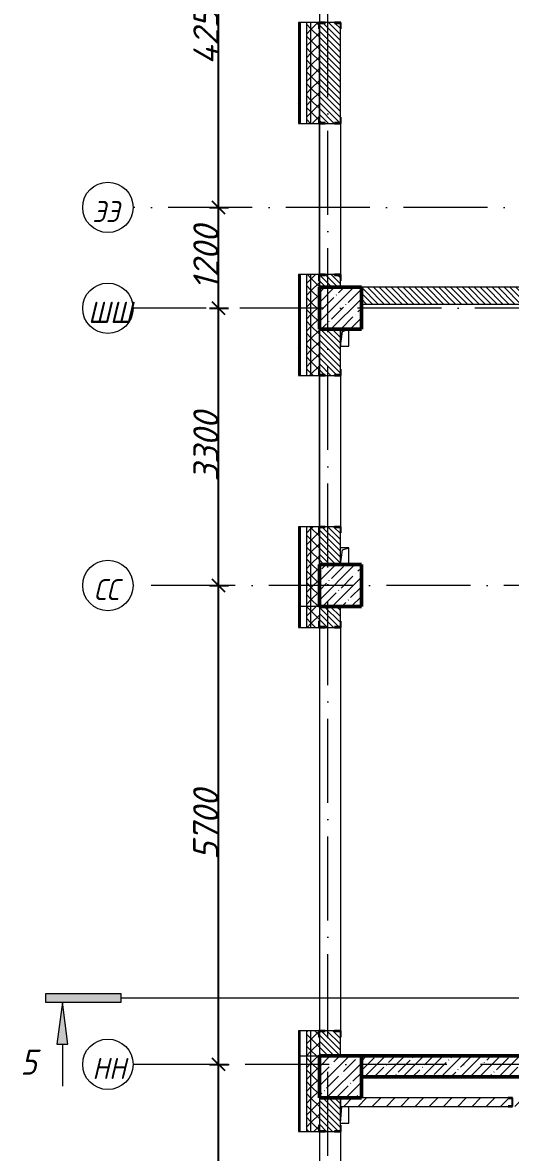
# Model space of a CAD drawing. Header units: millimetres. Extents: x -537608 to 253996, y -217170 to 186033.
# Drawn here: x -184669 to -178860, y 161073 to 174521 of the extents above; entities that cross this region are included whole.
import ezdxf

# ---------------------------------------------------------------- set-up
doc = ezdxf.new("R2010")
doc.units = ezdxf.units.MM
doc.linetypes.add('50_200_ШТРИХ_1Т_ш5_п1_п1_', pattern=[1400, 1000, -200, 0, -200])
for name, color, linetype, lineweight in [('A-____-____-DIMS', 7, 'Continuous', 9), ('A-GENM-____-MCUT', 7, 'Continuous', 25), ('A-GENM-____-OTLN', 7, 'Continuous', 9), ('A-GENM-____-OTLN-1', 7, 'Continuous', 25), ('A-WALL-____-MCUT', 7, 'Continuous', 13), ('A-WALL-____-MCUT-1', 7, 'Continuous', 9), ('A-WALL-____-MCUT-2', 7, 'Continuous', 50), ('A-WALL-____-OTLN', 7, 'Continuous', 9), ('A-WALL-____-PATT-1', 7, 'Continuous', 9), ('A-WALL-FNSH-MCUT-1', 7, 'Continuous', 9), ('G-____-____-SYMB', 7, 'Continuous', 9), ('S-COLS-____-MCUT', 7, 'Continuous', 50), ('S-COLS-____-OTLN', 7, 'Continuous', 9), ('S-GRID-____-IDEN', 7, 'Continuous', 9), ('S-GRID-____-OTLN-1', 7, '50_200_ШТРИХ_1Т_ш5_п1_п1_', 9)]:
    doc.layers.add(name, color=color, linetype=linetype, lineweight=lineweight)
doc.layers.add('G-____-____-SYMB-1', color=9, linetype='Continuous', lineweight=9, true_color=0x808080)
doc.styles.add('ISOCPEUR_I', font='isocpeui.ttf', dxfattribs={"height": 300})
doc.styles.add('ISOCPEUR_I_10', font='isocpeui.ttf', dxfattribs={"width": 0.9, "height": 180})
doc.styles.add('ISOCPEUR_I_9', font='isocpeui.ttf', dxfattribs={"width": 0.9, "height": 250})
doc.dimstyles.new('ISO-2_5_0_9К_БОЛЬШОЙ_ОСИ', dxfattribs={"dimscale": 304.8, "dimtxt": 248.995294, "dimasz": 0.492126, "dimexe": 0.393701, "dimexo": 0, "dimgap": 0, "dimtad": 1, "dimdec": 0, "dimzin": 0, "dimdsep": 46, "dimtxsty": 'ISOCPEUR_I', "dimblk1": 'OBLIQUE', "dimblk2": 'OBLIQUE', "dimsah": 1, "dimcen": 0.09, "dimdle": 0.393701, "dimazin": 0, "dimtfac": 1, "dimtdec": 4, "dimtix": 1, "dimtmove": 0, "dimatfit": 3, "dimfxl": 1, "dimtvp": 1, "dimtolj": 1, "dimtzin": 0, "dimarcsym": 2})
pattern_1 = [(135, (-178684.97, 94540.114), (-35.35534, -35.35534), [])]
pattern_2 = [(45, (-178684.97, 94540.11), (-70.71068, 70.71068), []), (135, (-178684.97, 94540.11), (-70.71068, -70.71068), [])]
pattern_3 = [(45, (-178684.97, 94540.11), (-85.53659, 85.53659), []), (45, (-178627.95, 94540.11), (-85.53659, 85.53659), [])]

# ---------------------------------------------------------------- blocks, each defined once
blk = doc.blocks.new('BSC_Колонна _Прямоугольная - 500х500-V23-АР1_План отверстий 3 этажа в осях 1-64_Ю-ЯЯ')
at = {"layer": 'S-COLS-____-OTLN'}
h = blk.add_hatch(dxfattribs=at)
h.set_pattern_fill('FP_30', color=256, style=0, pattern_type=2)
h.set_pattern_definition([(45, (2200, -67431.04), (-114.04925, 114.04925), []), (45, (2314.05, -67431.04), (-114.04925, 114.04925), [201.613, -40.323, 3.353, -36.97])])
h.paths.add_polyline_path([(-250, -250), (250, -250), (250, 250), (-250, 250)], flags=0)
at = {"layer": 'S-COLS-____-MCUT'}
for p, q in [((250, 250), (-250, 250)), ((-250, 250), (-250, -250)), ((250, -250), (250, 250)), ((-250, -250), (250, -250))]:
    blk.add_line(p, q, dxfattribs=at)
blk = doc.blocks.new('BSC_Колонна _Прямоугольная - 500х500-V26-АР1_План отверстий 3 этажа в осях 1-64_Ю-ЯЯ')
at = {"layer": 'S-COLS-____-OTLN'}
h = blk.add_hatch(dxfattribs=at)
h.set_pattern_fill('FP_33', color=256, style=0, pattern_type=2)
h.set_pattern_definition([(45, (2200, -76581.04), (-114.04925, 114.04925), []), (45, (2314.05, -76581.04), (-114.04925, 114.04925), [201.613, -40.323, 3.353, -36.97])])
h.paths.add_polyline_path([(-250, -250), (250, -250), (250, 250), (-250, 250), (-250, 16)], flags=0)
at = {"layer": 'S-COLS-____-MCUT'}
for p, q in [((250, 250), (-250, 250)), ((-250, 250), (-250, -250)), ((250, -250), (250, 250)), ((-250, -250), (250, -250))]:
    blk.add_line(p, q, dxfattribs=at)
blk = doc.blocks.new('BSC_Колонна _Прямоугольная - 500х500-V32-АР1_План отверстий 3 этажа в осях 1-64_Ю-ЯЯ')
at = {"layer": 'S-COLS-____-OTLN'}
h = blk.add_hatch(dxfattribs=at)
h.set_pattern_fill('FP_39', color=256, style=0, pattern_type=2)
h.set_pattern_definition([(45, (2200, -73281.04), (-114.04925, 114.04925), []), (45, (2314.05, -73281.04), (-114.04925, 114.04925), [201.613, -40.323, 3.353, -36.97])])
h.paths.add_polyline_path([(-250, -250), (250, -250), (250, 250), (-250, 250), (-250, 87)], flags=0)
at = {"layer": 'S-COLS-____-MCUT'}
for p, q in [((250, 250), (-250, 250)), ((-250, 250), (-250, -250)), ((250, -250), (250, 250)), ((-250, -250), (250, -250))]:
    blk.add_line(p, q, dxfattribs=at)
blk = doc.blocks.new('Фахверк_СКБ_Уголок - 250_2700-27497298-АР1_План отверстий 3 этажа в осях 1-64_Ю-ЯЯ')
at = {"layer": 'A-GENM-____-MCUT'}
for p, q in [((200, 181), (125, 181)), ((125, 181), (125, 106)), ((131, 106), (131, 175)), ((131, 175), (200, 175)), ((200, 175), (200, 181)), ((125, 106), (131, 106)), ((131, -6), (125, -6)), ((125, -6), (125, -81)), ((125, -81), (200, -81)), ((131, -75), (131, -6)), ((200, -75), (131, -75)), ((200, -81), (200, -75))]:
    blk.add_line(p, q, dxfattribs=at)
blk = doc.blocks.new('Фахверк_СКБ_Уголок - 250_2700_1-27501432-АР1_План отверстий 3 этажа в осях 1-64_Ю-ЯЯ')
at = {"layer": 'A-GENM-____-MCUT'}
for p, q in [((200, 181), (125, 181)), ((125, 181), (125, 106)), ((131, 106), (131, 175)), ((131, 175), (200, 175)), ((200, 175), (200, 181)), ((125, 106), (131, 106)), ((131, -6), (125, -6)), ((125, -6), (125, -81)), ((125, -81), (200, -81)), ((131, -75), (131, -6)), ((200, -75), (131, -75)), ((200, -81), (200, -75))]:
    blk.add_line(p, q, dxfattribs=at)
blk = doc.blocks.new('154_Фахверк_СКБ_Швеллер - Тип_100_3960-28515445-АР1_План отверстий 3 этажа в осях 1-64_Ю-ЯЯ')
at = {"layer": 'A-GENM-____-MCUT'}
for p, q in [((175, 50), (125, 50)), ((125, 50), (125, -50)), ((128, 47), (175, 47)), ((128, -47), (128, 47)), ((175, 47), (175, 50)), ((125, -50), (175, -50)), ((175, -47), (128, -47)), ((175, -50), (175, -47))]:
    blk.add_line(p, q, dxfattribs=at)
blk = doc.blocks.new('AR_Отверстие прямоугольное _в плите_ - AR_Отверстие прямоугольное _в плите_-30510814-АР1_План отверстий 3 этажа в осях 1-64_Ю-ЯЯ')
at = {"layer": 'A-GENM-____-OTLN'}
for p, q in [((-50, -150), (-32, 50)), ((50, -150), (50, 50)), ((-50, -150), (50, -150))]:
    blk.add_line(p, q, dxfattribs=at)
blk = doc.blocks.new('AR_Отверстие прямоугольное _в плите_ - AR_Отверстие прямоугольное _в плите_-V176-АР1_План отверстий 3 этажа в осях 1-64_Ю-ЯЯ')
at = {"layer": 'A-GENM-____-OTLN'}
for p, q in [((-50, 100), (-50, -100)), ((-50, -100), (-25, 75)), ((-25, 75), (50, 100)), ((50, -100), (50, 100)), ((-50, -100), (50, -100))]:
    blk.add_line(p, q, dxfattribs=at)
blk = doc.blocks.new('AR_Отверстие прямоугольное _в плите_ - AR_Отверстие прямоугольное _в плите_-V179-АР1_План отверстий 3 этажа в осях 1-64_Ю-ЯЯ')
at = {"layer": 'A-GENM-____-OTLN'}
for p, q in [((50, 100), (-50, 100)), ((-50, -100), (-25, 75)), ((-25, 75), (50, 100)), ((50, -100), (50, 100))]:
    blk.add_line(p, q, dxfattribs=at)
blk = doc.blocks.new('Ось сетки - Круг_Ø6_00__ISO-2_5_0_9K_-25732049-АР1_План отверстий 3 этажа в осях 1-64_Ю-ЯЯ')
at = {"layer": 'S-GRID-____-IDEN'}
blk.add_circle((0, 0), 3, dxfattribs=at)
blk = doc.blocks.new('Разрез - Заголовок разреза-10218885-АР1_План отверстий 3 этажа в осях 1-64_Ю-ЯЯ')
at = {"layer": 'G-____-____-SYMB'}
for points in [[(0, 0.5), (0, -0.5), (-9, -0.5), (-9, 0.5)], [(-6.34, -5.5), (-7.66, -5.5), (-7, -0.5)]]:
    blk.add_hatch(color=256, dxfattribs=at).paths.add_polyline_path(points, flags=0)
for p, q in [((0, 0.5), (-9, 0.5)), ((-9, 0.5), (-9, -0.5)), ((0, -0.5), (0, 0.5)), ((-9, -0.5), (0, -0.5)), ((-7, -0.5), (-7.66, -5.5)), ((-6.34, -5.5), (-7, -0.5)), ((-7.66, -5.5), (-6.34, -5.5)), ((-7, -5.5), (-7, -10.5))]:
    blk.add_line(p, q, dxfattribs=at)
blk = doc.blocks.new('_Oblique')
at = {"color": 0, "linetype": 'ByBlock', "lineweight": -2}
blk.add_line((-0.5, -0.5), (0.5, 0.5), dxfattribs=at)
blk = doc.blocks.new('*D943')
at = {"layer": 'A-____-____-DIMS', "color": 0, "lineweight": -2, "transparency": 16777216}
for p, q in [((-182336, 157501), (-182336, 162241)), ((-182442, 162121), (-182216, 162121)), ((-182442, 157621), (-182216, 157621))]:
    blk.add_line(p, q, dxfattribs=at)
at = {"layer": 'Defpoints', "color": 0, "transparency": 16777216}
for p in [(-182442, 162121), (-182336, 162121), (-182442, 157621)]:
    blk.add_point(p, dxfattribs=at)
at = {"layer": 'A-____-____-DIMS', "color": 0, "lineweight": -2, "transparency": 16777216, "xscale": 150, "yscale": 150, "zscale": 150}
for p, rotation in [((-182336, 162121), 90), ((-182336, 157621), 270)]:
    blk.add_blockref('_Oblique', p, dxfattribs=dict(at, rotation=rotation))
at = {"layer": 'A-____-____-DIMS', "color": 0, "transparency": 16777216, "insert": (-182486, 159871), "char_height": 300, "width": 781.46, "attachment_point": 5, "rotation": 90, "style": 'ISOCPEUR_I'}
blk.add_mtext('\\A1;4500', dxfattribs=at)
blk = doc.blocks.new('*D944')
at = {"layer": 'A-____-____-DIMS', "color": 0, "lineweight": -2, "transparency": 16777216}
for p, q in [((-182336, 162001), (-182336, 167941)), ((-182442, 167821), (-182216, 167821)), ((-182442, 162121), (-182216, 162121))]:
    blk.add_line(p, q, dxfattribs=at)
at = {"layer": 'Defpoints', "color": 0, "transparency": 16777216}
for p in [(-182442, 167821), (-182336, 167821), (-182442, 162121)]:
    blk.add_point(p, dxfattribs=at)
at = {"layer": 'A-____-____-DIMS', "color": 0, "lineweight": -2, "transparency": 16777216, "xscale": 150, "yscale": 150, "zscale": 150}
for p, rotation in [((-182336, 167821), 90), ((-182336, 162121), 270)]:
    blk.add_blockref('_Oblique', p, dxfattribs=dict(at, rotation=rotation))
at = {"layer": 'A-____-____-DIMS', "color": 0, "transparency": 16777216, "insert": (-182488, 164971), "char_height": 300, "width": 758.48, "attachment_point": 5, "rotation": 90, "style": 'ISOCPEUR_I'}
blk.add_mtext('\\A1;5700', dxfattribs=at)
blk = doc.blocks.new('*D945')
at = {"layer": 'A-____-____-DIMS', "color": 0, "lineweight": -2, "transparency": 16777216}
for p, q in [((-182336, 167701), (-182336, 171241)), ((-182442, 171121), (-182216, 171121)), ((-182442, 167821), (-182216, 167821))]:
    blk.add_line(p, q, dxfattribs=at)
at = {"layer": 'Defpoints', "color": 0, "transparency": 16777216}
for p in [(-182442, 171121), (-182336, 171121), (-182442, 167821)]:
    blk.add_point(p, dxfattribs=at)
at = {"layer": 'A-____-____-DIMS', "color": 0, "lineweight": -2, "transparency": 16777216, "xscale": 150, "yscale": 150, "zscale": 150}
for p, rotation in [((-182336, 171121), 90), ((-182336, 167821), 270)]:
    blk.add_blockref('_Oblique', p, dxfattribs=dict(at, rotation=rotation))
at = {"layer": 'A-____-____-DIMS', "color": 0, "transparency": 16777216, "insert": (-182486, 169471), "char_height": 300, "width": 758.48, "attachment_point": 5, "rotation": 90, "style": 'ISOCPEUR_I'}
blk.add_mtext('\\A1;3300', dxfattribs=at)
blk = doc.blocks.new('*D946')
at = {"layer": 'A-____-____-DIMS', "color": 0, "lineweight": -2, "transparency": 16777216}
for p, q in [((-182336, 171001), (-182336, 172441)), ((-182442, 172321), (-182216, 172321)), ((-182442, 171121), (-182216, 171121))]:
    blk.add_line(p, q, dxfattribs=at)
at = {"layer": 'Defpoints', "color": 0, "transparency": 16777216}
for p in [(-182442, 172321), (-182336, 172321), (-182442, 171121)]:
    blk.add_point(p, dxfattribs=at)
at = {"layer": 'A-____-____-DIMS', "color": 0, "lineweight": -2, "transparency": 16777216, "xscale": 150, "yscale": 150, "zscale": 150}
for p, rotation in [((-182336, 172321), 90), ((-182336, 171121), 270)]:
    blk.add_blockref('_Oblique', p, dxfattribs=dict(at, rotation=rotation))
at = {"layer": 'A-____-____-DIMS', "color": 0, "transparency": 16777216, "insert": (-182486, 171721), "char_height": 300, "width": 701.02, "attachment_point": 5, "rotation": 90, "style": 'ISOCPEUR_I'}
blk.add_mtext('\\A1;1200', dxfattribs=at)
blk = doc.blocks.new('*D947')
at = {"layer": 'A-____-____-DIMS', "color": 0, "lineweight": -2, "transparency": 16777216}
for p, q in [((-182336, 172201), (-182336, 176691)), ((-182442, 176571), (-182216, 176571)), ((-182442, 172321), (-182216, 172321))]:
    blk.add_line(p, q, dxfattribs=at)
at = {"layer": 'Defpoints', "color": 0, "transparency": 16777216}
for p in [(-182442, 176571), (-182336, 176571), (-182442, 172321)]:
    blk.add_point(p, dxfattribs=at)
at = {"layer": 'A-____-____-DIMS', "color": 0, "lineweight": -2, "transparency": 16777216, "xscale": 150, "yscale": 150, "zscale": 150}
for p, rotation in [((-182336, 176571), 90), ((-182336, 172321), 270)]:
    blk.add_blockref('_Oblique', p, dxfattribs=dict(at, rotation=rotation))
at = {"layer": 'A-____-____-DIMS', "color": 0, "transparency": 16777216, "insert": (-182486, 174446), "char_height": 300, "width": 781.46, "attachment_point": 5, "rotation": 90, "style": 'ISOCPEUR_I'}
blk.add_mtext('\\A1;4250', dxfattribs=at)

msp = doc.modelspace()

# ---------------------------------------------------------------- hatches: boundary and pattern name
at = {"layer": 'A-WALL-____-PATT-1'}
h = msp.add_hatch(dxfattribs=at)
h.set_pattern_fill('FP_6', color=256, style=0, pattern_type=2)
h.set_pattern_definition(pattern_3)
h.paths.add_polyline_path([(-181384.9702, 167401.1558), (-181364.9702, 167401.1558), (-181364.9702, 168521.1558), (-181384.9702, 168521.1558), (-181384.9702, 167908.4177)], flags=0)
h.paths.add_polyline_path([(-181364.9702, 170321.1558), (-181364.9702, 171521.1558), (-181384.9702, 171521.1558), (-181384.9702, 170321.1558)], flags=0)
h.paths.add_polyline_path([(-181364.9702, 173321.1558), (-181364.9702, 174521.1558), (-181384.9702, 174521.1558), (-181384.9702, 173321.1558)], flags=0)
h.paths.add_polyline_path([(-181384.9702, 176321.1558), (-181364.9702, 176321.1558), (-181364.9702, 177521.1558), (-181384.9702, 177521.1558)], flags=0)
h.paths.add_polyline_path([(-181384.9702, 179321.1558), (-181364.9702, 179321.1558), (-181364.9702, 180471.1558), (-181384.9702, 180471.1558)], flags=0)
h = msp.add_hatch(dxfattribs=at)
h.set_pattern_fill('FP_4', color=256, style=0, pattern_type=2)
h.set_pattern_definition(pattern_2)
h.paths.add_polyline_path([(-181234.9702, 167571.1558), (-181234.9702, 168521.1558), (-181284.9702, 168521.1558), (-181284.9702, 167571.1558)], flags=0)
h.paths.add_polyline_path([(-181234.9702, 170321.1558), (-181234.9702, 171521.1558), (-181284.9702, 171521.1558), (-181284.9702, 170321.1558)], flags=0)
h.paths.add_polyline_path([(-181284.9702, 173321.1558), (-181234.9702, 173321.1558), (-181234.9702, 174521.1558), (-181284.9702, 174521.1558), (-181284.9702, 174366.3581)], flags=0)
h.paths.add_polyline_path([(-181234.9702, 176321.1558), (-181234.9702, 177521.1558), (-181284.9702, 177521.1558), (-181284.9702, 176321.1558)], flags=0)
h.paths.add_polyline_path([(-181284.9702, 179321.1558), (-181234.9702, 179321.1558), (-181234.9702, 180371.1558), (-181284.9702, 180371.1558), (-181284.9702, 180017.056)], flags=0)
h = msp.add_hatch(dxfattribs=at)
h.set_pattern_fill('FP_4', color=256, style=0, pattern_type=2)
h.set_pattern_definition(pattern_2)
h.paths.add_polyline_path([(-181134.9702, 167571.1558), (-181134.9702, 168446.1558), (-181140.9702, 168446.1558), (-181140.9702, 168521.1558), (-181234.9702, 168521.1558), (-181234.9702, 167571.1558)], flags=0)
h.paths.add_polyline_path([(-181140.9702, 170321.1558), (-181140.9702, 170396.1558), (-181134.9702, 170396.1558), (-181134.9702, 171446.1558), (-181140.9702, 171446.1558), (-181140.9702, 171521.1558), (-181234.9702, 171521.1558), (-181234.9702, 170321.1558)], flags=0)
h.paths.add_polyline_path([(-181140.9702, 173321.1558), (-181140.9702, 173396.1558), (-181134.9702, 173396.1558), (-181134.9702, 174446.1558), (-181140.9702, 174446.1558), (-181140.9702, 174521.1558), (-181234.9702, 174521.1558), (-181234.9702, 173321.1558)], flags=0)
h.paths.add_polyline_path([(-181234.9702, 176321.1558), (-181134.9702, 176321.1558), (-181134.9702, 177446.1558), (-181140.9702, 177446.1558), (-181140.9702, 177521.1558), (-181234.9702, 177521.1558), (-181234.9702, 176821.1558)], flags=0)
h.paths.add_polyline_path([(-181140.9702, 179321.1558), (-181140.9702, 179396.1558), (-181134.9702, 179396.1558), (-181134.9702, 180321.1558), (-181234.9702, 180321.1558), (-181234.9702, 179321.1558)], flags=0)
h = msp.add_hatch(dxfattribs=at)
h.set_pattern_fill('FP_9', color=256, style=0, pattern_type=2)
h.set_pattern_definition(pattern_1)
h.paths.add_polyline_path([(-181028.9702, 171371.1558), (-180884.9702, 171371.1558), (-180884.9702, 171515.1558), (-180953.9702, 171515.1558), (-180953.9702, 171521.1558), (-181065.9702, 171521.1558), (-181065.9702, 171515.1558), (-181134.9702, 171515.1558), (-181134.9702, 171371.1558)], flags=0)
h.paths.add_polyline_path([(-180953.9702, 173321.1558), (-180953.9702, 173327.1558), (-180884.9702, 173327.1558), (-180884.9702, 174515.1558), (-180953.9702, 174515.1558), (-180953.9702, 174521.1558), (-181065.9702, 174521.1558), (-181065.9702, 174515.1558), (-181134.9702, 174515.1558), (-181134.9702, 173327.1558), (-181065.9702, 173327.1558), (-181065.9702, 173321.1558)], flags=0)
h = msp.add_hatch(dxfattribs=at)
h.set_pattern_fill('FP_9', color=256, style=0, pattern_type=2)
h.set_pattern_definition(pattern_1)
h.paths.add_polyline_path([(-173634.9702, 171171.1558), (-173634.9702, 171371.1558), (-177128.9702, 171371.1558), (-177128.9702, 171302.1558), (-177134.9702, 171302.1558), (-177134.9702, 171371.1558), (-180634.9702, 171371.1558), (-180634.9702, 171171.1558), (-177134.9702, 171171.1558), (-177134.9702, 171240.1558), (-177128.9702, 171240.1558), (-177128.9702, 171171.1558), (-175164.0676, 171171.1558)], flags=0)
h = msp.add_hatch(dxfattribs=at)
h.set_pattern_fill('FP_9', color=256, style=0, pattern_type=2)
h.set_pattern_definition(pattern_1)
h.paths.add_polyline_path([(-180884.9702, 168071.1558), (-180884.9702, 168515.1558), (-180953.9702, 168515.1558), (-180953.9702, 168521.1558), (-181065.9702, 168521.1558), (-181065.9702, 168515.1558), (-181134.9702, 168515.1558), (-181134.9702, 168071.1558)], flags=0)
h.paths.add_polyline_path([(-181065.9702, 170321.1558), (-180953.9702, 170321.1558), (-180953.9702, 170327.1558), (-180884.9702, 170327.1558), (-180884.9702, 170871.1558), (-181134.9702, 170871.1558), (-181134.9702, 170327.1558), (-181065.9702, 170327.1558)], flags=0)
h = msp.add_hatch(dxfattribs=at)
h.set_pattern_fill('FP_4', color=256, style=0, pattern_type=2)
h.set_pattern_definition(pattern_2)
h.paths.add_polyline_path([(-181234.9702, 162221.1558), (-181234.9702, 162521.1558), (-181284.9702, 162521.1558), (-181284.9702, 162221.1558)], flags=0)
h.paths.add_polyline_path([(-181284.9702, 167321.1558), (-181234.9702, 167321.1558), (-181234.9702, 167571.1558), (-181284.9702, 167571.1558)], flags=0)
h = msp.add_hatch(dxfattribs=at)
h.set_pattern_fill('FP_4', color=256, style=0, pattern_type=2)
h.set_pattern_definition(pattern_2)
h.paths.add_polyline_path([(-181140.9702, 162221.1558), (-181134.9702, 162221.1558), (-181134.9702, 162446.1558), (-181140.9702, 162446.1558), (-181140.9702, 162521.1558), (-181234.9702, 162521.1558), (-181234.9702, 162221.1558)], flags=0)
h.paths.add_polyline_path([(-181140.9702, 167321.1558), (-181140.9702, 167396.1558), (-181134.9702, 167396.1558), (-181134.9702, 167571.1558), (-181234.9702, 167571.1558), (-181234.9702, 167321.1558)], flags=0)
h = msp.add_hatch(dxfattribs=at)
h.set_pattern_fill('FP_9', color=256, style=0, pattern_type=2)
h.set_pattern_definition(pattern_1)
h.paths.add_polyline_path([(-181134.9702, 162221.1558), (-180884.9702, 162221.1558), (-180884.9702, 162515.1558), (-180953.9702, 162515.1558), (-180953.9702, 162521.1558), (-181065.9702, 162521.1558), (-181065.9702, 162515.1558), (-181134.9702, 162515.1558), (-181134.9702, 162446.1558)], flags=0)
h.paths.add_polyline_path([(-181065.9702, 167321.1558), (-180953.9702, 167321.1558), (-180953.9702, 167327.1558), (-180884.9702, 167327.1558), (-180884.9702, 167571.1558), (-181134.9702, 167571.1558), (-181134.9702, 167327.1558), (-181065.9702, 167327.1558)], flags=0)
h = msp.add_hatch(dxfattribs=at)
h.set_pattern_fill('FP_6', color=256, style=0, pattern_type=2)
h.set_pattern_definition(pattern_3)
h.paths.add_polyline_path([(-181364.9702, 162391.1558), (-181364.9702, 162521.1558), (-181384.9702, 162521.1558), (-181384.9702, 162391.1558)], flags=0)
h.paths.add_polyline_path([(-181384.9702, 167321.1558), (-181364.9702, 167321.1558), (-181364.9702, 167401.1558), (-181384.9702, 167401.1558)], flags=0)
h = msp.add_hatch(dxfattribs=at)
h.set_pattern_fill('FP_6', color=256, style=0, pattern_type=2)
h.set_pattern_definition(pattern_3)
h.paths.add_polyline_path([(-181384.9702, 149471.1558), (-181364.9702, 149471.1558), (-181364.9702, 150721.1558), (-181384.9702, 150721.1558), (-181384.9702, 150149.0815)], flags=0)
h.paths.add_polyline_path([(-181384.9702, 152521.1558), (-181364.9702, 152521.1558), (-181364.9702, 153721.1558), (-181384.9702, 153721.1558), (-181384.9702, 153378.0517)], flags=0)
h.paths.add_polyline_path([(-181364.9702, 155521.1558), (-181364.9702, 156571.1558), (-181384.9702, 156571.1558), (-181384.9702, 155521.1558)], flags=0)
h.paths.add_polyline_path([(-181364.9702, 158371.1558), (-181364.9702, 159521.1558), (-181384.9702, 159521.1558), (-181384.9702, 158371.1558)], flags=0)
h.paths.add_polyline_path([(-181384.9702, 161321.1558), (-181364.9702, 161321.1558), (-181364.9702, 162391.1558), (-181384.9702, 162391.1558), (-181384.9702, 161450.4773)], flags=0)
h = msp.add_hatch(dxfattribs=at)
h.set_pattern_fill('FP_4', color=256, style=0, pattern_type=2)
h.set_pattern_definition(pattern_2)
h.paths.add_polyline_path([(-181284.9702, 149571.1558), (-181234.9702, 149571.1558), (-181234.9702, 150721.1558), (-181284.9702, 150721.1558), (-181284.9702, 150149.0815)], flags=0)
h.paths.add_polyline_path([(-181284.9702, 152521.1558), (-181234.9702, 152521.1558), (-181234.9702, 153721.1558), (-181284.9702, 153721.1558), (-181284.9702, 153378.0517)], flags=0)
h.paths.add_polyline_path([(-181284.9702, 155521.1558), (-181234.9702, 155521.1558), (-181234.9702, 156571.1558), (-181284.9702, 156571.1558)], flags=0)
h.paths.add_polyline_path([(-181234.9702, 158371.1558), (-181234.9702, 159521.1558), (-181284.9702, 159521.1558), (-181284.9702, 158371.1558)], flags=0)
h.paths.add_polyline_path([(-181284.9702, 161321.1558), (-181234.9702, 161321.1558), (-181234.9702, 162221.1558), (-181284.9702, 162221.1558), (-181284.9702, 161450.4773)], flags=0)
h = msp.add_hatch(dxfattribs=at)
h.set_pattern_fill('FP_4', color=256, style=0, pattern_type=2)
h.set_pattern_definition(pattern_2)
h.paths.add_polyline_path([(-181234.9702, 149621.1558), (-181134.9702, 149621.1558), (-181134.9702, 150646.1558), (-181140.9702, 150646.1558), (-181140.9702, 150721.1558), (-181234.9702, 150721.1558), (-181234.9702, 150149.0815)], flags=0)
h.paths.add_polyline_path([(-181140.9702, 152521.1558), (-181140.9702, 152596.1558), (-181134.9702, 152596.1558), (-181134.9702, 153721.1558), (-181234.9702, 153721.1558), (-181234.9702, 152521.1558)], flags=0)
h.paths.add_polyline_path([(-181234.9702, 155521.1558), (-181140.9702, 155521.1558), (-181140.9702, 155596.1558), (-181134.9702, 155596.1558), (-181134.9702, 156571.1558), (-181234.9702, 156571.1558), (-181234.9702, 155596.1558)], flags=0)
h.paths.add_polyline_path([(-181140.9702, 158371.1558), (-181140.9702, 158446.1558), (-181134.9702, 158446.1558), (-181134.9702, 159446.1558), (-181140.9702, 159446.1558), (-181140.9702, 159521.1558), (-181234.9702, 159521.1558), (-181234.9702, 158371.1558)], flags=0)
h.paths.add_polyline_path([(-181140.9702, 161321.1558), (-181140.9702, 161396.1558), (-181134.9702, 161396.1558), (-181134.9702, 162221.1558), (-181234.9702, 162221.1558), (-181234.9702, 161321.1558)], flags=0)
h = msp.add_hatch(dxfattribs=at)
h.set_pattern_fill('FP_12', color=256, style=0, pattern_type=2)
h.set_pattern_definition([(45, (-178684.97, 94540.11), (-114.04925, 114.04925), []), (45, (-178570.92, 94540.11), (-114.04925, 114.04925), [201.612, -40.322, 3.353, -36.97])])
h.paths.add_polyline_path([(-173634.9702, 161971.1558), (-173634.9702, 162221.1558), (-180634.9702, 162221.1558), (-180634.9702, 161971.1558), (-175164.0676, 161971.1558)], flags=0)
h = msp.add_hatch(dxfattribs=at)
h.set_pattern_fill('FP_9', color=256, style=0, pattern_type=2)
h.set_pattern_definition(pattern_1)
h.paths.add_polyline_path([(-181065.9702, 158371.1558), (-180953.9702, 158371.1558), (-180953.9702, 158377.1558), (-180884.9702, 158377.1558), (-180884.9702, 159515.1558), (-180953.9702, 159515.1558), (-180953.9702, 159521.1558), (-181065.9702, 159521.1558), (-181065.9702, 159515.1558), (-181134.9702, 159515.1558), (-181134.9702, 158377.1558), (-181065.9702, 158377.1558)], flags=0)
h.paths.add_polyline_path([(-181065.9702, 161321.1558), (-180953.9702, 161321.1558), (-180953.9702, 161327.1558), (-180884.9702, 161327.1558), (-180884.9702, 161721.1558), (-181134.9702, 161721.1558), (-181134.9702, 161327.1558), (-181065.9702, 161327.1558)], flags=0)
h = msp.add_hatch(dxfattribs=at)
h.set_pattern_fill('FP_7', color=256, style=0, pattern_type=2)
h.set_pattern_definition([(45, (-178684.97, 94540.11), (-84.85281, 84.85281), [])])
h.paths.add_polyline_path([(-180466.4604, 161621.1558), (-178884.9702, 161621.1558), (-178884.9702, 161624.1558), (-178837.9702, 161624.1558), (-178837.9702, 161718.1558), (-178884.9702, 161718.1558), (-178884.9702, 161721.1558), (-180884.9702, 161721.1558), (-180884.9702, 161621.1558)], flags=0)
h.paths.add_polyline_path([(-173334.9702, 161621.1558), (-173334.9702, 161721.1558), (-175034.9702, 161721.1558), (-175034.9702, 161621.1558), (-173396.6033, 161621.1558)], flags=0)
h.paths.add_polyline_path([(-175084.9702, 161621.1558), (-175084.9702, 161624.1558), (-175037.9702, 161624.1558), (-175037.9702, 161718.1558), (-175084.9702, 161718.1558), (-175084.9702, 161721.1558), (-178834.9702, 161721.1558), (-178834.9702, 161621.1558), (-175164.0676, 161621.1558)], flags=0)

# ---------------------------------------------------------------- linework, layer by layer
at = {"layer": 'A-WALL-____-MCUT'}
for p, q in [((-181140.9702, 174521.1558), (-181364.9702, 174521.1558)), ((-181364.9702, 174521.1558), (-181364.9702, 173321.1558)), ((-181364.9702, 173321.1558), (-181364.9702, 174521.1558)), ((-180953.9702, 174521.1558), (-181065.9702, 174521.1558)), ((-180884.9702, 173396.1558), (-180884.9702, 174446.1558)), ((-181364.9702, 173321.1558), (-181140.9702, 173321.1558)), ((-181065.9702, 173321.1558), (-180953.9702, 173321.1558)), ((-181140.9702, 171521.1558), (-181364.9702, 171521.1558)), ((-181364.9702, 171521.1558), (-181364.9702, 170321.1558)), ((-181364.9702, 170321.1558), (-181364.9702, 171521.1558)), ((-180953.9702, 171521.1558), (-181065.9702, 171521.1558)), ((-180884.9702, 171371.1558), (-180884.9702, 171446.1558)), ((-177134.9702, 171371.1558), (-180634.9702, 171371.1558)), ((-180634.9702, 171171.1558), (-177134.9702, 171171.1558)), ((-180884.9702, 170396.1558), (-180884.9702, 170871.1558)), ((-181364.9702, 170321.1558), (-181140.9702, 170321.1558)), ((-181065.9702, 170321.1558), (-180953.9702, 170321.1558)), ((-181140.9702, 168521.1558), (-181364.9702, 168521.1558)), ((-181364.9702, 168521.1558), (-181364.9702, 167571.1558)), ((-181364.9702, 167571.1558), (-181364.9702, 168521.1558)), ((-180953.9702, 168521.1558), (-181065.9702, 168521.1558)), ((-180884.9702, 168071.1558), (-180884.9702, 168446.1558)), ((-181364.9702, 167571.1558), (-181364.9702, 167321.1558)), ((-181134.9702, 167571.1558), (-181364.9702, 167571.1558)), ((-180884.9702, 167396.1558), (-180884.9702, 167571.1558)), ((-181364.9702, 167321.1558), (-181364.9702, 167401.1558)), ((-181364.9702, 167321.1558), (-181140.9702, 167321.1558)), ((-181065.9702, 167321.1558), (-180953.9702, 167321.1558)), ((-181140.9702, 162521.1558), (-181364.9702, 162521.1558)), ((-181364.9702, 162391.1558), (-181364.9702, 162521.1558)), ((-181364.9702, 161321.1558), (-181364.9702, 162521.1558)), ((-180953.9702, 162521.1558), (-181065.9702, 162521.1558)), ((-180884.9702, 162221.1558), (-180884.9702, 162446.1558)), ((-181364.9702, 162221.1558), (-181134.9702, 162221.1558)), ((-180884.9702, 161396.1558), (-180884.9702, 161721.1558)), ((-181364.9702, 161321.1558), (-181140.9702, 161321.1558)), ((-181065.9702, 161321.1558), (-180953.9702, 161321.1558))]:
    msp.add_line(p, q, dxfattribs=at)
at = {"layer": 'A-WALL-____-MCUT-1'}
for p, q in [((-181284.9702, 173321.1558), (-181284.9702, 174521.1558)), ((-181234.9702, 173321.1558), (-181234.9702, 174521.1558)), ((-181134.9702, 174446.1558), (-181134.9702, 173396.1558)), ((-181134.9702, 173396.1558), (-181134.9702, 174446.1558)), ((-181284.9702, 170321.1558), (-181284.9702, 171521.1558)), ((-181234.9702, 170321.1558), (-181234.9702, 171521.1558)), ((-181134.9702, 171446.1558), (-181134.9702, 171371.1558)), ((-181134.9702, 171371.1558), (-181134.9702, 171446.1558)), ((-181134.9702, 170871.1558), (-181134.9702, 170396.1558)), ((-181134.9702, 170396.1558), (-181134.9702, 170871.1558)), ((-181284.9702, 167571.1558), (-181284.9702, 168521.1558)), ((-181234.9702, 167571.1558), (-181234.9702, 168521.1558)), ((-181134.9702, 168446.1558), (-181134.9702, 168071.1558)), ((-181134.9702, 168071.1558), (-181134.9702, 168446.1558)), ((-181284.9702, 167321.1558), (-181284.9702, 167571.1558)), ((-181234.9702, 167321.1558), (-181234.9702, 167571.1558)), ((-181134.9702, 167571.1558), (-181134.9702, 167396.1558)), ((-181284.9702, 161321.1558), (-181284.9702, 162521.1558)), ((-181234.9702, 161321.1558), (-181234.9702, 162521.1558)), ((-181134.9702, 162446.1558), (-181134.9702, 162221.1558)), ((-181134.9702, 161721.1558), (-181134.9702, 161396.1558))]:
    msp.add_line(p, q, dxfattribs=at)
at = {"layer": 'A-WALL-____-MCUT-2'}
for p, q in [((-173634.9702, 162221.1558), (-180634.9702, 162221.1558)), ((-180634.9702, 161971.1558), (-173634.9702, 161971.1558))]:
    msp.add_line(p, q, dxfattribs=at)
at = {"layer": 'A-WALL-____-OTLN'}
for p, q in [((-181134.9702, 176321.1558), (-181134.9702, 174521.1558)), ((-181134.9702, 171521.1558), (-181134.9702, 173321.1558)), ((-181134.9702, 173321.1558), (-181134.9702, 171521.1558)), ((-180884.9702, 173321.1558), (-180884.9702, 171521.1558)), ((-181134.9702, 168521.1558), (-181134.9702, 170321.1558)), ((-181134.9702, 170321.1558), (-181134.9702, 168521.1558)), ((-180884.9702, 170321.1558), (-180884.9702, 168521.1558)), ((-181134.9702, 167321.1558), (-181134.9702, 162521.1558)), ((-180884.9702, 167321.1558), (-180884.9702, 162521.1558)), ((-181134.9702, 161321.1558), (-181134.9702, 159521.1558)), ((-180884.9702, 161321.1558), (-180884.9702, 159521.1558))]:
    msp.add_line(p, q, dxfattribs=at)
at = {"layer": 'A-WALL-FNSH-MCUT-1'}
for p, q in [((-181384.9702, 174521.1558), (-181384.9702, 173321.1558)), ((-181364.9702, 174521.1558), (-181384.9702, 174521.1558)), ((-181384.9702, 173321.1558), (-181364.9702, 173321.1558)), ((-181384.9702, 171521.1558), (-181384.9702, 170321.1558)), ((-181364.9702, 171521.1558), (-181384.9702, 171521.1558)), ((-181384.9702, 170321.1558), (-181364.9702, 170321.1558)), ((-181384.9702, 168521.1558), (-181384.9702, 167321.1558)), ((-181364.9702, 168521.1558), (-181384.9702, 168521.1558)), ((-181364.9702, 167401.1558), (-181364.9702, 167571.1558)), ((-181384.9702, 167321.1558), (-181364.9702, 167321.1558)), ((-181384.9702, 162521.1558), (-181384.9702, 162391.1558)), ((-181364.9702, 162521.1558), (-181384.9702, 162521.1558)), ((-181384.9702, 162391.1558), (-181384.9702, 161321.1558)), ((-180884.9702, 161721.1558), (-180884.9702, 161621.1558)), ((-178884.9702, 161721.1558), (-180634.9702, 161721.1558)), ((-180884.9702, 161621.1558), (-178884.9702, 161621.1558)), ((-181384.9702, 161321.1558), (-181364.9702, 161321.1558))]:
    msp.add_line(p, q, dxfattribs=at)
at = {"layer": 'G-____-____-SYMB-1'}
msp.add_line((-183495.5066, 162911.1558), (-74014.7792, 162911.1558), dxfattribs=at)
at = {"layer": 'S-GRID-____-OTLN-1'}
for p, q in [((-181034.9702, 147032.8901), (-181034.9702, 185432.9652)), ((-131530.3724, 172321.1558), (-183353.7404, 172321.1558)), ((-146079.9702, 171121.1558), (-183353.7404, 171121.1558)), ((-154134.9702, 167821.1558), (-183353.7404, 167821.1558)), ((-74610.5636, 162121.1558), (-183353.7404, 162121.1558))]:
    msp.add_line(p, q, dxfattribs=at)

# ---------------------------------------------------------------- block references
at = {"layer": 'A-GENM-____-OTLN'}
for name, p in [('AR_Отверстие прямоугольное _в плите_ - AR_Отверстие прямоугольное _в плите_-V176-АР1_План отверстий 3 этажа в осях 1-64_Ю-ЯЯ', (-180834.4707, 170771.1558)), ('AR_Отверстие прямоугольное _в плите_ - AR_Отверстие прямоугольное _в плите_-V179-АР1_План отверстий 3 этажа в осях 1-64_Ю-ЯЯ', (-180834.9702, 168171.1558)), ('AR_Отверстие прямоугольное _в плите_ - AR_Отверстие прямоугольное _в плите_-30510814-АР1_План отверстий 3 этажа в осях 1-64_Ю-ЯЯ', (-180834.9702, 161571.1558))]:
    msp.add_blockref(name, p, dxfattribs=at)
at = {"layer": 'A-GENM-____-OTLN-1'}
for name, p, rotation in [('Фахверк_СКБ_Уголок - 250_2700-27497298-АР1_План отверстий 3 этажа в осях 1-64_Ю-ЯЯ', (-181059.9702, 174646.1558), 269.9999999999999), ('Фахверк_СКБ_Уголок - 250_2700-27497298-АР1_План отверстий 3 этажа в осях 1-64_Ю-ЯЯ', (-180959.9702, 173196.1558), 89.99999999999991), ('Фахверк_СКБ_Уголок - 250_2700_1-27501432-АР1_План отверстий 3 этажа в осях 1-64_Ю-ЯЯ', (-181059.9702, 171646.1558), 269.9999999999999), ('Фахверк_СКБ_Уголок - 250_2700-27497298-АР1_План отверстий 3 этажа в осях 1-64_Ю-ЯЯ', (-180959.9702, 170196.1558), 89.99999999999991), ('Фахверк_СКБ_Уголок - 250_2700-27497298-АР1_План отверстий 3 этажа в осях 1-64_Ю-ЯЯ', (-181059.9702, 168646.1558), 269.9999999999999), ('Фахверк_СКБ_Уголок - 250_2700-27497298-АР1_План отверстий 3 этажа в осях 1-64_Ю-ЯЯ', (-180959.9702, 167196.1558), 89.99999999999991), ('Фахверк_СКБ_Уголок - 250_2700-27497298-АР1_План отверстий 3 этажа в осях 1-64_Ю-ЯЯ', (-181059.9702, 162646.1558), 269.9999999999999), ('154_Фахверк_СКБ_Швеллер - Тип_100_3960-28515445-АР1_План отверстий 3 этажа в осях 1-64_Ю-ЯЯ', (-178709.9702, 161671.1558), 180), ('Фахверк_СКБ_Уголок - 250_2700-27497298-АР1_План отверстий 3 этажа в осях 1-64_Ю-ЯЯ', (-180959.9702, 161196.1558), 89.99999999999991)]:
    msp.add_blockref(name, p, dxfattribs=dict(at, rotation=rotation))
at = {"layer": 'G-____-____-SYMB', "xscale": 99.99999999999993, "yscale": 99.99999999999993, "zscale": 99.99999999999993}
msp.add_blockref('Разрез - Заголовок разреза-10218885-АР1_План отверстий 3 этажа в осях 1-64_Ю-ЯЯ', (-183495.5066, 162911.1558), dxfattribs=at)
at = {"layer": 'S-COLS-____-OTLN'}
for name, p in [('BSC_Колонна _Прямоугольная - 500х500-V26-АР1_План отверстий 3 этажа в осях 1-64_Ю-ЯЯ', (-180884.9702, 171121.1558)), ('BSC_Колонна _Прямоугольная - 500х500-V32-АР1_План отверстий 3 этажа в осях 1-64_Ю-ЯЯ', (-180884.9702, 167821.1558)), ('BSC_Колонна _Прямоугольная - 500х500-V23-АР1_План отверстий 3 этажа в осях 1-64_Ю-ЯЯ', (-180884.9702, 161971.1558))]:
    msp.add_blockref(name, p, dxfattribs=at)
at = {"layer": 'S-GRID-____-IDEN', "xscale": 99.99999999999993, "yscale": 99.99999999999993, "zscale": 99.99999999999993}
for p, rotation in [((-183653.7404, 172321.1558), 89.9999999999998), ((-183653.7404, 171121.1558), 89.9999999999998), ((-183653.7404, 167821.1558), 89.99999999999982), ((-183653.7404, 162121.1558), 89.9999999999998)]:
    msp.add_blockref('Ось сетки - Круг_Ø6_00__ISO-2_5_0_9K_-25732049-АР1_План отверстий 3 этажа в осях 1-64_Ю-ЯЯ', p, dxfattribs=dict(at, rotation=rotation))

# ---------------------------------------------------------------- texts
at = {"layer": 'G-____-____-SYMB', "insert": (-184695.2731, 162297.3494), "char_height": 300, "width": 256.54, "attachment_point": 1, "style": 'ISOCPEUR_I_10'}
msp.add_mtext('\\fISOCPEUR|b0|i1|c204|p34|;5', dxfattribs=at)
at = {"layer": 'S-GRID-____-IDEN', "char_height": 250, "attachment_point": 1, "style": 'ISOCPEUR_I_9'}
for s, insert, width in [('ЭЭ', (-183838.8109, 172397.2316), 447.341625), ('ШШ', (-183886.5109, 171197.2316), 562.784625), ('СС', (-183820.8109, 167897.2316), 404.0505), ('НН', (-183838.8109, 162197.2316), 447.341625)]:
    msp.add_mtext(s, dxfattribs=dict(at, insert=insert, width=width))

# ---------------------------------------------------------------- dimensions: what is measured, and where the dimension line sits
at = {"layer": 'A-____-____-DIMS'}
for base, p1, p2, override, picture, middle in [((-182336.3658, 176571.1558), (-182442.4318, 172321.1558), (-182442.4318, 176571.1558), {"dimpost": '<>', "dimfxl": 4250}, '*D947', (-182486.3658, 174446.1558)), ((-182336.3658, 172321.1558), (-182442.4318, 171121.1558), (-182442.4318, 172321.1558), {"dimpost": '<>', "dimfxl": 1200}, '*D946', (-182486.3658, 171721.1558)), ((-182336.3658, 171121.1558), (-182442.4318, 167821.1558), (-182442.4318, 171121.1558), {"dimpost": '<>', "dimfxl": 3300}, '*D945', (-182486.3658, 169471.1558)), ((-182336.3658, 167821.1558), (-182442.4318, 162121.1558), (-182442.4318, 167821.1558), {"dimpost": '<>', "dimfxl": 5700}, '*D944', (-182488.2976, 164971.1558)), ((-182336.3658, 162121.1558), (-182442.4318, 157621.1558), (-182442.4318, 162121.1558), {"dimpost": '<>', "dimfxl": 4500}, '*D943', (-182486.3658, 159871.1558))]:
    dim = msp.add_linear_dim(base=base, p1=p1, p2=p2, angle=90, dimstyle='ISO-2_5_0_9К_БОЛЬШОЙ_ОСИ', override=override, dxfattribs=at)
    dim.commit()
    dim.dimension.update_dxf_attribs({"geometry": picture, "text_midpoint": middle})

doc.saveas('drawing.dxf')
